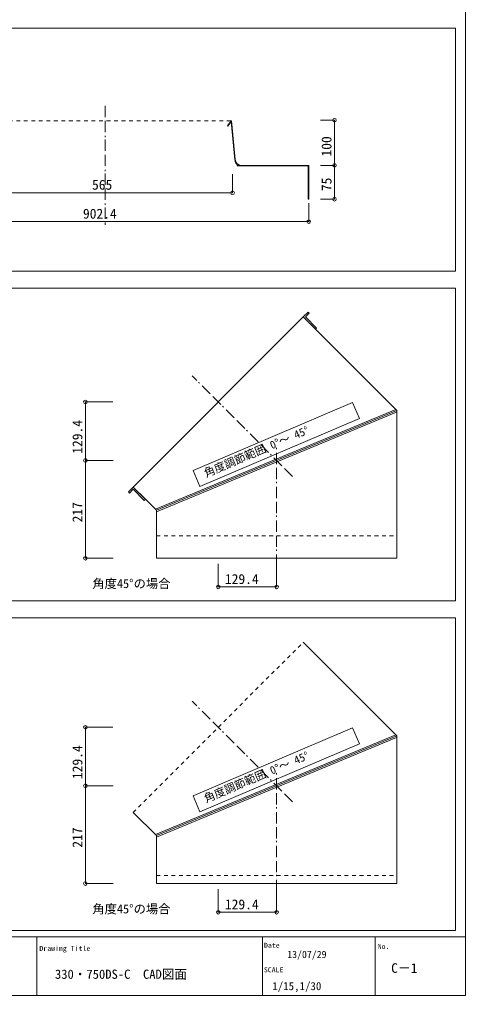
# Model space of a CAD drawing. Units: millimetres, scale not verified. Extents: x -1415 to 1415, y -2146 to 1929.
# Drawn here: x 427 to 1415, y -2146 to 15 of the extents above; entities that cross this region are included whole.
import ezdxf
from ezdxf.enums import TextEntityAlignment as Align

# ---------------------------------------------------------------- set-up
doc = ezdxf.new("R2010")
doc.units = ezdxf.units.MM
doc.header["$LTSCALE"] = 10
doc.linetypes.add('USER1', pattern=[1.66656, 0.83312, -0.83344])
doc.linetypes.add('USER5', pattern=[7.5, 2.5, -0.83312, 2.5, -0.83344, 0.27772, -0.55572])
for name, color, linetype, lineweight in [('0-0_0', 4, 'Continuous', 18), ('0-5___', 4, 'Continuous', 18), ('0-6___-1', 4, 'Continuous', 18)]:
    doc.layers.add(name, color=color, linetype=linetype, lineweight=lineweight)
doc.styles.add('ＭＳ ゴシック', font='')
doc.styles.get('ＭＳ ゴシック').set_extended_font_data('MS Gothic')

msp = doc.modelspace()

# ---------------------------------------------------------------- linework, layer by layer
at = {"layer": '0-0_0', "color": 7, "lineweight": 15}
for p, q in [((1124.89, -207.67), (1124.89, -215.67)), ((1124.89, -307.67), (1124.89, -299.67)), ((1124.89, -307.67), (1124.89, -315.67)), ((899.1, -368.22), (891.1, -368.22)), ((1124.89, -382.67), (1124.89, -374.67)), ((1067.8, -432.26), (1059.8, -432.26)), ((572.96, -831.57), (572.96, -839.57)), ((572.9, -961.01), (572.9, -969.01)), ((572.96, -961.01), (572.96, -953.01)), ((572.9, -1177.68), (572.9, -1169.68)), ((867.4, -1241.26), (875.4, -1241.26)), ((996.77, -1241.26), (988.77, -1241.26)), ((572.96, -1551.97), (572.96, -1559.97)), ((572.9, -1681.4), (572.9, -1689.4)), ((572.96, -1681.4), (572.96, -1673.4)), ((572.9, -1898.07), (572.9, -1890.07)), ((867.4, -1961.65), (875.4, -1961.65)), ((996.77, -1961.65), (988.77, -1961.65))]:
    msp.add_line(p, q, dxfattribs=at)
at = {"layer": '0-0_0'}
for p, q in [((679.13, -1019.9), (1055.67, -643.37)), ((1263.02, -850.72), (1055.67, -643.37)), ((728.22, -1068.99), (1260.72, -848.42)), ((730.52, -1071.29), (1263.02, -850.72)), ((730.52, -1074.54), (1262.52, -854.18)), ((1263.02, -1177.68), (1263.02, -850.72)), ((730.52, -1071.29), (679.13, -1019.9)), ((730.52, -1177.68), (730.52, -1071.29)), ((730.52, -1177.68), (1263.02, -1177.68)), ((1263.02, -1571.11), (1055.67, -1363.76)), ((728.22, -1789.39), (1260.72, -1568.82)), ((730.52, -1791.68), (1263.02, -1571.11)), ((730.52, -1794.93), (1262.52, -1574.57)), ((1263.02, -1898.07), (1263.02, -1571.11)), ((730.52, -1791.68), (679.13, -1740.3)), ((730.52, -1898.07), (730.52, -1791.68)), ((730.52, -1898.07), (1263.02, -1898.07))]:
    msp.add_line(p, q, dxfattribs=at)
at = {"layer": '0-0_0', "linetype": 'USER1'}
for p, q in [((730.52, -1127.68), (1263.02, -1127.68)), ((679.13, -1740.3), (1055.67, -1363.76)), ((730.52, -1880.07), (1263.02, -1880.07))]:
    msp.add_line(p, q, dxfattribs=at)
at = {"layer": '0-0_0'}
for points in [[(1082.61, -670.31), (1085.15, -667.77), (1060.63, -643.26), (1069.01, -634.88), (1066.58, -632.46), (1055.67, -643.37)], [(706.07, -1046.84), (703.54, -1049.38), (679.02, -1024.87), (670.65, -1033.24), (668.22, -1030.82), (679.13, -1019.9)]]:
    msp.add_lwpolyline(points, close=True, dxfattribs=at)
at = {"layer": '0-0_0', "color": 7, "lineweight": 15}
for centre in [(1124.89, -207.67), (1124.89, -307.67), (1124.89, -307.67), (899.1, -368.22), (1124.89, -382.67), (1067.8, -432.26), (572.96, -831.57), (572.9, -961.01), (572.96, -961.01), (572.9, -1177.68), (867.4, -1241.26), (996.77, -1241.26), (572.96, -1551.97), (572.9, -1681.4), (572.96, -1681.4), (572.9, -1898.07), (867.4, -1961.65), (996.77, -1961.65)]:
    msp.add_circle(centre, 4, dxfattribs=at)
at = {"layer": '0-5___', "linetype": 'USER5'}
for p, q in [((616.6, -175.67), (616.6, -439.67)), ((1032.06, -996.3), (809.81, -774.04)), ((996.77, -1227.68), (996.77, -927.77)), ((1032.06, -1716.69), (809.81, -1494.43)), ((996.77, -1948.07), (996.77, -1648.16))]:
    msp.add_line(p, q, dxfattribs=at)
at = {"layer": '0-5___', "linetype": 'USER1'}
msp.add_line((336.6, -208.67), (896.6, -208.67), dxfattribs=at)
at = {"layer": '0-5___'}
for p, q in [((895.6, -208.67), (887.75, -220.44)), ((895.74, -210.25), (888.58, -220.99)), ((896.6, -208.67), (895.6, -208.67)), ((895.74, -210.25), (903.79, -295.02)), ((896.6, -208.67), (904.79, -294.92)), ((887.75, -220.44), (888.53, -221.07)), ((909.6, -307.67), (1067.8, -307.67)), ((909.6, -307.67), (909.6, -308.67)), ((909.6, -308.67), (1066.8, -308.67)), ((1066.8, -382.67), (1066.8, -308.67)), ((1067.8, -382.67), (1067.8, -307.67)), ((1066.8, -382.67), (1067.8, -382.67)), ((633.6, -831.57), (572.78, -831.57)), ((572.96, -839.57), (572.96, -953.01)), ((634.4, -961.01), (572.72, -961.01)), ((634.4, -961.01), (572.78, -961.01)), ((572.9, -969.01), (572.9, -1169.68)), ((634.4, -1177.68), (572.72, -1177.68)), ((633.6, -1551.97), (572.78, -1551.97)), ((572.96, -1559.97), (572.96, -1673.4)), ((634.4, -1681.4), (572.72, -1681.4)), ((634.4, -1681.4), (572.78, -1681.4)), ((572.9, -1689.4), (572.9, -1890.07)), ((634.4, -1898.07), (572.72, -1898.07))]:
    msp.add_line(p, q, dxfattribs=at)
at = {"layer": '0-5___', "color": 6}
for p, q in [((465.18, -2016.18), (465.18, -2145.8)), ((1215.18, -2016.18), (1215.18, -2145.8))]:
    msp.add_line(p, q, dxfattribs=at)
at = {"layer": '0-5___', "color": 7}
msp.add_line((965.18, -2016.18), (965.18, -2145.8), dxfattribs=at)
at = {"layer": '0-5___', "color": 3}
msp.add_lwpolyline([(1415.18, -2145.8), (-1414.82, -2145.8), (-1414.82, 1929.2), (1415.18, 1929.2)], close=True, dxfattribs=at)
at = {"layer": '0-5___'}
for points in [[(-1396.98, -3.67), (1393.02, -3.67), (1393.02, -541.67), (-1396.98, -541.67)], [(-1396.98, -579.67), (1393.02, -579.67), (1393.02, -1271.67), (-1396.98, -1271.67)], [(811.71, -983.32), (1165, -832.96), (1180.04, -868.3), (826.75, -1018.66)], [(-1396.98, -1309.67), (1393.02, -1309.67), (1393.02, -2001.67), (-1396.98, -2001.67)], [(811.71, -1703.72), (1165, -1553.36), (1180.04, -1588.69), (826.75, -1739.05)]]:
    msp.add_lwpolyline(points, close=True, dxfattribs=at)
at = {"layer": '0-5___', "color": 6}
msp.add_lwpolyline([(-1414.82, -2016.18), (1415.18, -2016.18), (1415.18, -2145.8)], dxfattribs=at)
at = {"layer": '0-5___'}
for radius, end in [(14.78, 248.77706), (13.78, 268.87628)]:
    msp.add_arc((918.53, -293.89), radius, 184.30173, end, dxfattribs=at)
at = {"layer": '0-6___-1'}
for p, q in [((1093.56, -207.67), (1125.07, -207.67)), ((1124.89, -299.67), (1124.89, -215.67)), ((1093.56, -307.67), (1125.07, -307.67)), ((1093.56, -307.67), (1125.07, -307.67)), ((1124.89, -374.67), (1124.89, -315.67)), ((899.1, -327.27), (899.1, -368.4)), ((342.1, -368.22), (891.1, -368.22)), ((1093.56, -382.67), (1125.07, -382.67)), ((1067.8, -391.32), (1067.8, -432.44)), ((173.4, -432.26), (1059.8, -432.26)), ((867.4, -1189.85), (867.4, -1241.44)), ((996.77, -1189.85), (996.77, -1241.44)), ((875.4, -1241.26), (988.77, -1241.26)), ((867.4, -1910.25), (867.4, -1961.83)), ((996.77, -1910.25), (996.77, -1961.83)), ((875.4, -1961.65), (988.77, -1961.65))]:
    msp.add_line(p, q, dxfattribs=at)

# ---------------------------------------------------------------- texts
at = {"layer": '0-5___', "color": 7, "style": 'ＭＳ ゴシック'}
for s, height, rotation, p in [('129.4', 21.99, 90, (572.87, -946.24)), ('角度調節範囲 0°～ 45°', 17.91, 23.055, (842.43, -1003.65)), ('217', 21.99, 90, (572.81, -1098.2)), ('129.4', 21.99, 90, (572.87, -1666.63)), ('角度調節範囲 0°～ 45°', 17.91, 23.055, (842.43, -1724.04)), ('217', 21.99, 90, (572.81, -1818.59))]:
    msp.add_text(s, height=height, rotation=rotation, dxfattribs=at).set_placement(p, align=Align.BOTTOM_LEFT)
for s, height, p in [('角度45°の場合', 19.9, (588.45, -1249.67)), ('角度45°の場合', 19.9, (588.45, -1970.06)), ('Date', 11.11, (968.65, -2043.5)), ('Drawing Title', 11.11, (470.9, -2050.35)), ('13/07/29', 16, (1020.2, -2067.6)), ('No.', 11.11, (1220.68, -2046.02)), ('C－1', 21.34, (1250.53, -2102.16)), ('330・750DS-C\u3000CAD図面', 20.46, (505.55, -2115.06)), ('SCALE', 11.11, (968.36, -2097.85)), ('1/15,1/30', 17.78, (986.97, -2139.27))]:
    msp.add_text(s, height=height, dxfattribs=at).set_placement(p, align=Align.BOTTOM_LEFT)
at = {"layer": '0-6___-1', "color": 7, "style": 'ＭＳ ゴシック'}
for s, p in [('100', (1124.8, -288.05)), ('75', (1124.8, -364.74))]:
    msp.add_text(s, height=21.99, rotation=90, dxfattribs=at).set_placement(p, align=Align.BOTTOM_LEFT)
for s, p in [('565', (587.66, -368.13)), ('902.4', (567.56, -432.17)), ('129.4', (882.14, -1241.17)), ('129.4', (882.14, -1961.56))]:
    msp.add_text(s, height=21.99, dxfattribs=at).set_placement(p, align=Align.BOTTOM_LEFT)

doc.saveas('drawing.dxf')
